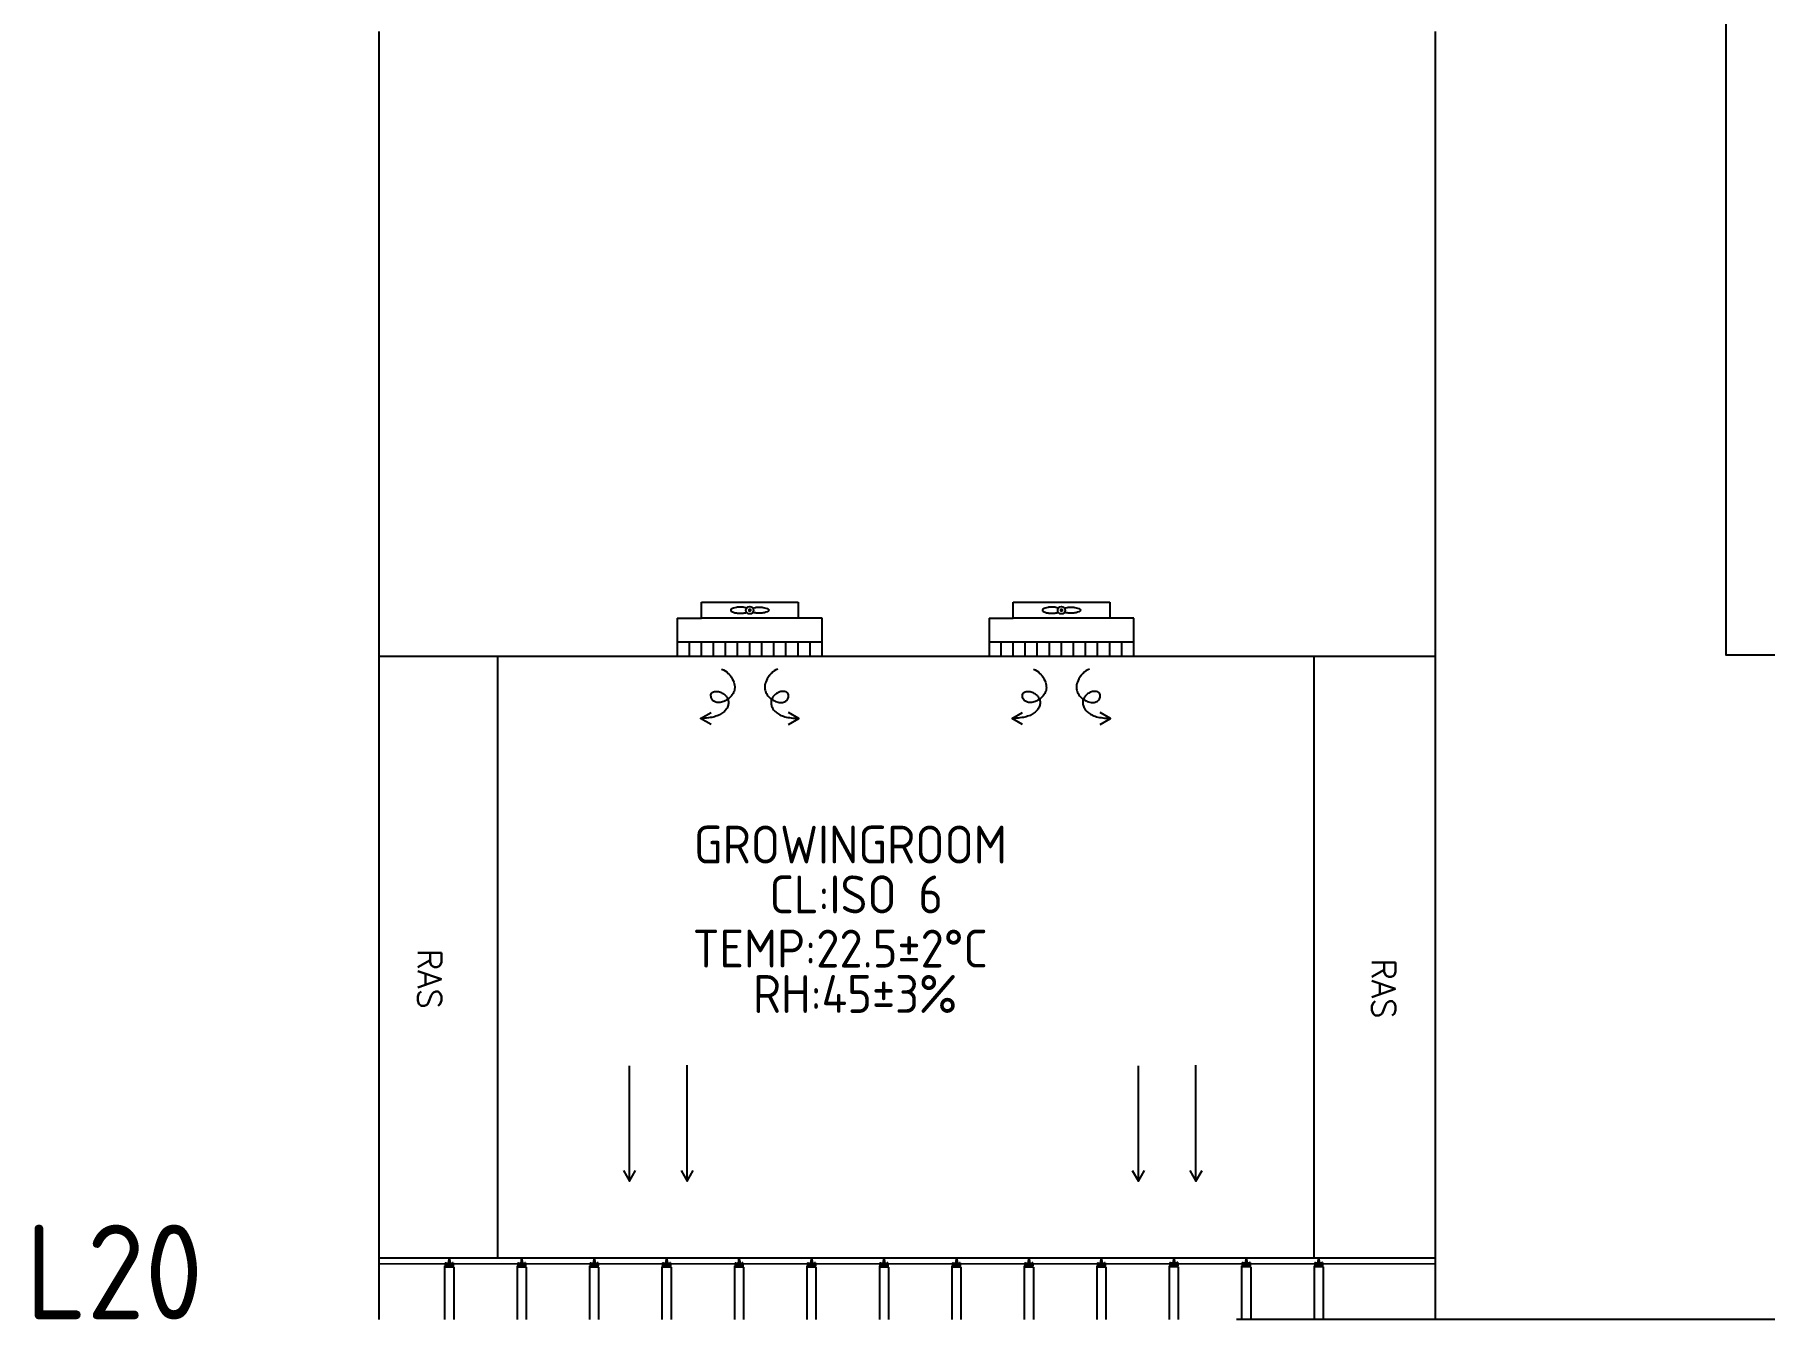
# Model space of a CAD drawing. Header units: millimetres. Extents: x 108 to 3316, y 96 to 2090.
# Drawn here: x 513 to 695.6, y 1128.4 to 1264 of the extents above; entities that cross this region are included whole.
import ezdxf
from ezdxf.enums import TextEntityAlignment as Align

# ---------------------------------------------------------------- set-up
doc = ezdxf.new("R2010")
doc.units = ezdxf.units.MM
for name, color, linetype in [('A-DETL-01', 1, 'Continuous'), ('DETL-TXT', 4, 'Continuous'), ('M-CEQPM-MAU', 22, 'Continuous'), ('M-EQPM-TXT', 4, 'Continuous'), ('M-HVAC-CMDUCT', 150, 'Continuous')]:
    doc.layers.add(name, color=color, linetype=linetype)
doc.styles.add('AA-TXT', font='isocp.shx', dxfattribs={"bigfont": 'chineset.shx'})
doc.styles.add('STDTEXT', font='simplex.shx', dxfattribs={"bigfont": 'china.shx'})

msp = doc.modelspace()

# ---------------------------------------------------------------- linework, layer by layer
at = {"layer": 'A-DETL-01', "color": 252}
for points in [[(549.39, 1128.39), (549.39, 1264.33)], [(660.92, 1128.39), (660.92, 1264.33)], [(741.09, 1128.39), (639.89, 1128.39)]]:
    msp.add_lwpolyline(points, dxfattribs=at)
at = {"layer": 'M-CEQPM-MAU', "color": 252, "ltscale": 0.1}
for p, q in [((583.41, 1202.4), (583.41, 1204.1)), ((583.41, 1204.1), (593.61, 1204.1)), ((593.61, 1204.1), (593.61, 1202.4)), ((616.32, 1202.4), (616.32, 1204.1)), ((616.32, 1204.1), (626.52, 1204.1)), ((626.52, 1204.1), (626.52, 1202.4)), ((580.86, 1202.4), (583.41, 1202.4)), ((580.86, 1202.4), (580.86, 1198.4)), ((593.61, 1202.4), (583.41, 1202.4)), ((596.16, 1202.4), (593.61, 1202.4)), ((596.16, 1198.4), (596.16, 1202.4)), ((613.77, 1202.4), (616.32, 1202.4)), ((613.77, 1202.4), (613.77, 1198.4)), ((626.52, 1202.4), (616.32, 1202.4)), ((629.07, 1202.4), (626.52, 1202.4)), ((629.07, 1198.4), (629.07, 1202.4)), ((549.39, 1198.4), (660.92, 1198.4)), ((580.86, 1199.9), (596.16, 1199.9)), ((580.86, 1198.4), (596.16, 1198.4)), ((582.13, 1198.4), (582.13, 1199.9)), ((583.41, 1198.4), (583.41, 1199.9)), ((584.68, 1198.4), (584.68, 1199.9)), ((585.96, 1198.4), (585.96, 1199.9)), ((587.23, 1198.4), (587.23, 1199.9)), ((588.51, 1198.4), (588.51, 1199.9)), ((589.78, 1198.4), (589.78, 1199.9)), ((591.06, 1198.4), (591.06, 1199.9)), ((592.33, 1198.4), (592.33, 1199.9)), ((593.61, 1198.4), (593.61, 1199.9)), ((594.88, 1198.4), (594.88, 1199.9)), ((613.77, 1199.9), (629.07, 1199.9)), ((613.77, 1198.4), (629.07, 1198.4)), ((615.04, 1198.4), (615.04, 1199.9)), ((616.32, 1198.4), (616.32, 1199.9)), ((617.59, 1198.4), (617.59, 1199.9)), ((618.87, 1198.4), (618.87, 1199.9)), ((620.14, 1198.4), (620.14, 1199.9)), ((621.42, 1198.4), (621.42, 1199.9)), ((622.69, 1198.4), (622.69, 1199.9)), ((623.97, 1198.4), (623.97, 1199.9)), ((625.24, 1198.4), (625.24, 1199.9)), ((626.52, 1198.4), (626.52, 1199.9)), ((627.79, 1198.4), (627.79, 1199.9)), ((549.39, 1134.87), (660.92, 1134.89)), ((660.92, 1134.25), (549.39, 1134.23)), ((556.36, 1134.37), (556.44, 1134.37)), ((556.36, 1134.37), (556.36, 1134.04)), ((556.44, 1134.37), (556.44, 1134.3)), ((556.72, 1134.3), (556.44, 1134.3)), ((556.77, 1134.94), (556.67, 1134.3)), ((556.73, 1134.37), (556.71, 1134.04)), ((556.82, 1134.37), (556.73, 1134.37)), ((556.77, 1134.94), (556.88, 1134.3)), ((556.82, 1134.37), (556.84, 1134.04)), ((557.11, 1134.3), (556.83, 1134.3)), ((557.11, 1134.37), (557.11, 1134.3)), ((557.19, 1134.37), (557.11, 1134.37)), ((557.19, 1134.37), (557.19, 1134.04)), ((564.01, 1134.37), (564.09, 1134.37)), ((564.01, 1134.37), (564.01, 1134.04)), ((564.09, 1134.37), (564.09, 1134.3)), ((564.37, 1134.3), (564.09, 1134.3)), ((564.42, 1134.94), (564.32, 1134.3)), ((564.38, 1134.37), (564.36, 1134.04)), ((564.47, 1134.37), (564.38, 1134.37)), ((564.42, 1134.94), (564.53, 1134.3)), ((564.47, 1134.37), (564.49, 1134.04)), ((564.76, 1134.3), (564.48, 1134.3)), ((564.76, 1134.37), (564.76, 1134.3)), ((564.84, 1134.37), (564.76, 1134.37)), ((564.84, 1134.37), (564.84, 1134.04)), ((571.66, 1134.37), (571.74, 1134.37)), ((571.66, 1134.37), (571.66, 1134.04)), ((571.74, 1134.37), (571.74, 1134.3)), ((572.02, 1134.3), (571.74, 1134.3)), ((572.07, 1134.94), (571.97, 1134.3)), ((572.03, 1134.37), (572.01, 1134.04)), ((572.12, 1134.37), (572.03, 1134.37)), ((572.07, 1134.94), (572.18, 1134.3)), ((572.12, 1134.37), (572.14, 1134.04)), ((572.41, 1134.3), (572.13, 1134.3)), ((572.41, 1134.37), (572.41, 1134.3)), ((572.49, 1134.37), (572.41, 1134.37)), ((572.49, 1134.37), (572.49, 1134.04)), ((579.31, 1134.37), (579.39, 1134.37)), ((579.31, 1134.37), (579.31, 1134.04)), ((579.39, 1134.37), (579.39, 1134.3)), ((579.67, 1134.3), (579.39, 1134.3)), ((579.72, 1134.94), (579.62, 1134.3)), ((579.68, 1134.37), (579.66, 1134.04)), ((579.77, 1134.37), (579.68, 1134.37)), ((579.72, 1134.94), (579.83, 1134.3)), ((579.77, 1134.37), (579.79, 1134.04)), ((580.06, 1134.3), (579.78, 1134.3)), ((580.06, 1134.37), (580.06, 1134.3)), ((580.14, 1134.37), (580.06, 1134.37)), ((580.14, 1134.37), (580.14, 1134.04)), ((586.96, 1134.37), (587.04, 1134.37)), ((586.96, 1134.37), (586.96, 1134.04)), ((587.04, 1134.37), (587.04, 1134.3)), ((587.32, 1134.3), (587.04, 1134.3)), ((587.37, 1134.94), (587.27, 1134.3)), ((587.33, 1134.37), (587.31, 1134.04)), ((587.42, 1134.37), (587.33, 1134.37)), ((587.37, 1134.94), (587.48, 1134.3)), ((587.42, 1134.37), (587.44, 1134.04)), ((587.71, 1134.3), (587.43, 1134.3)), ((587.71, 1134.37), (587.71, 1134.3)), ((587.79, 1134.37), (587.71, 1134.37)), ((587.79, 1134.37), (587.79, 1134.04)), ((594.61, 1134.37), (594.69, 1134.37)), ((594.61, 1134.37), (594.61, 1134.04)), ((594.69, 1134.37), (594.69, 1134.3)), ((594.97, 1134.3), (594.69, 1134.3)), ((595.02, 1134.94), (594.92, 1134.3)), ((594.98, 1134.37), (594.96, 1134.04)), ((595.07, 1134.37), (594.98, 1134.37)), ((595.02, 1134.94), (595.13, 1134.3)), ((595.07, 1134.37), (595.09, 1134.04)), ((595.36, 1134.3), (595.08, 1134.3)), ((595.36, 1134.37), (595.36, 1134.3)), ((595.44, 1134.37), (595.36, 1134.37)), ((595.44, 1134.37), (595.44, 1134.04)), ((602.26, 1134.37), (602.34, 1134.37)), ((602.26, 1134.37), (602.26, 1134.04)), ((602.34, 1134.37), (602.34, 1134.3)), ((602.62, 1134.3), (602.34, 1134.3)), ((602.67, 1134.94), (602.57, 1134.3)), ((602.63, 1134.37), (602.61, 1134.04)), ((602.72, 1134.37), (602.63, 1134.37)), ((602.67, 1134.94), (602.78, 1134.3)), ((602.72, 1134.37), (602.74, 1134.04)), ((603.01, 1134.3), (602.73, 1134.3)), ((603.01, 1134.37), (603.01, 1134.3)), ((603.09, 1134.37), (603.01, 1134.37)), ((603.09, 1134.37), (603.09, 1134.04)), ((609.91, 1134.37), (609.99, 1134.37)), ((609.91, 1134.37), (609.91, 1134.04)), ((609.99, 1134.37), (609.99, 1134.3)), ((610.27, 1134.3), (609.99, 1134.3)), ((610.32, 1134.94), (610.22, 1134.3)), ((610.28, 1134.37), (610.26, 1134.04)), ((610.37, 1134.37), (610.28, 1134.37)), ((610.32, 1134.94), (610.43, 1134.3)), ((610.37, 1134.37), (610.39, 1134.04)), ((610.66, 1134.3), (610.38, 1134.3)), ((610.66, 1134.37), (610.66, 1134.3)), ((610.74, 1134.37), (610.66, 1134.37)), ((610.74, 1134.37), (610.74, 1134.04)), ((617.56, 1134.37), (617.64, 1134.37)), ((617.56, 1134.37), (617.56, 1134.04)), ((617.64, 1134.37), (617.64, 1134.3)), ((617.92, 1134.3), (617.64, 1134.3)), ((617.97, 1134.94), (617.87, 1134.3)), ((617.93, 1134.37), (617.91, 1134.04)), ((618.02, 1134.37), (617.93, 1134.37)), ((617.97, 1134.94), (618.08, 1134.3)), ((618.02, 1134.37), (618.04, 1134.04)), ((618.31, 1134.3), (618.03, 1134.3)), ((618.31, 1134.37), (618.31, 1134.3)), ((618.39, 1134.37), (618.31, 1134.37)), ((618.39, 1134.37), (618.39, 1134.04)), ((625.21, 1134.37), (625.29, 1134.37)), ((625.21, 1134.37), (625.21, 1134.04)), ((625.29, 1134.37), (625.29, 1134.3)), ((625.57, 1134.3), (625.29, 1134.3)), ((625.62, 1134.94), (625.52, 1134.3)), ((625.58, 1134.37), (625.56, 1134.04)), ((625.67, 1134.37), (625.58, 1134.37)), ((625.62, 1134.94), (625.73, 1134.3)), ((625.67, 1134.37), (625.69, 1134.04)), ((625.96, 1134.3), (625.68, 1134.3)), ((625.96, 1134.37), (625.96, 1134.3)), ((626.04, 1134.37), (625.96, 1134.37)), ((626.04, 1134.37), (626.04, 1134.04)), ((632.86, 1134.38), (632.94, 1134.38)), ((632.86, 1134.38), (632.86, 1134.05)), ((632.94, 1134.38), (632.94, 1134.31)), ((633.22, 1134.31), (632.94, 1134.31)), ((633.27, 1134.95), (633.17, 1134.31)), ((633.23, 1134.38), (633.21, 1134.05)), ((633.32, 1134.38), (633.23, 1134.38)), ((633.27, 1134.95), (633.38, 1134.31)), ((633.32, 1134.38), (633.34, 1134.05)), ((633.61, 1134.31), (633.33, 1134.31)), ((633.61, 1134.38), (633.61, 1134.31)), ((633.69, 1134.38), (633.61, 1134.38)), ((633.69, 1134.38), (633.69, 1134.05)), ((640.51, 1134.38), (640.59, 1134.38)), ((640.51, 1134.38), (640.51, 1134.05)), ((640.59, 1134.38), (640.59, 1134.31)), ((640.87, 1134.31), (640.59, 1134.31)), ((640.92, 1134.95), (640.82, 1134.31)), ((640.88, 1134.38), (640.86, 1134.05)), ((640.97, 1134.38), (640.88, 1134.38)), ((640.92, 1134.95), (641.03, 1134.31)), ((640.97, 1134.38), (640.99, 1134.05)), ((641.26, 1134.31), (640.98, 1134.31)), ((641.26, 1134.38), (641.26, 1134.31)), ((641.34, 1134.38), (641.26, 1134.38)), ((641.34, 1134.38), (641.34, 1134.05)), ((648.16, 1134.38), (648.24, 1134.38)), ((648.16, 1134.38), (648.16, 1134.05)), ((648.24, 1134.38), (648.24, 1134.31)), ((648.52, 1134.31), (648.24, 1134.31)), ((648.57, 1134.95), (648.47, 1134.31)), ((648.53, 1134.38), (648.51, 1134.05)), ((648.62, 1134.38), (648.53, 1134.38)), ((648.57, 1134.95), (648.68, 1134.31)), ((648.62, 1134.38), (648.64, 1134.05)), ((648.91, 1134.31), (648.63, 1134.31)), ((648.91, 1134.38), (648.91, 1134.31)), ((648.99, 1134.38), (648.91, 1134.38)), ((648.99, 1134.38), (648.99, 1134.05)), ((556.29, 1133.9), (556.29, 1128.39)), ((557.25, 1133.9), (556.29, 1133.9)), ((557.21, 1134.04), (556.33, 1134.04)), ((556.33, 1133.9), (556.33, 1134.04)), ((557.21, 1133.9), (557.21, 1134.04)), ((557.25, 1133.9), (557.25, 1128.39)), ((563.94, 1133.9), (563.94, 1128.39)), ((564.9, 1133.9), (563.94, 1133.9)), ((564.86, 1134.04), (563.98, 1134.04)), ((563.98, 1133.9), (563.98, 1134.04)), ((564.86, 1133.9), (564.86, 1134.04)), ((564.9, 1133.9), (564.9, 1128.39)), ((571.59, 1133.9), (571.59, 1128.39)), ((572.55, 1133.9), (571.59, 1133.9)), ((572.51, 1134.04), (571.63, 1134.04)), ((571.63, 1133.9), (571.63, 1134.04)), ((572.51, 1133.9), (572.51, 1134.04)), ((572.55, 1133.9), (572.55, 1128.39)), ((579.24, 1133.9), (579.24, 1128.39)), ((580.2, 1133.9), (579.24, 1133.9)), ((580.16, 1134.04), (579.28, 1134.04)), ((579.28, 1133.9), (579.28, 1134.04)), ((580.16, 1133.9), (580.16, 1134.04)), ((580.2, 1133.9), (580.2, 1128.39)), ((586.89, 1133.9), (586.89, 1128.39)), ((587.85, 1133.9), (586.89, 1133.9)), ((587.81, 1134.04), (586.93, 1134.04)), ((586.93, 1133.9), (586.93, 1134.04)), ((587.81, 1133.9), (587.81, 1134.04)), ((587.85, 1133.9), (587.85, 1128.39)), ((594.54, 1133.9), (594.54, 1128.39)), ((595.5, 1133.9), (594.54, 1133.9)), ((595.46, 1134.04), (594.58, 1134.04)), ((594.58, 1133.9), (594.58, 1134.04)), ((595.46, 1133.9), (595.46, 1134.04)), ((595.5, 1133.9), (595.5, 1128.39)), ((602.19, 1133.9), (602.19, 1128.39)), ((603.15, 1133.9), (602.19, 1133.9)), ((603.11, 1134.04), (602.23, 1134.04)), ((602.23, 1133.9), (602.23, 1134.04)), ((603.11, 1133.9), (603.11, 1134.04)), ((603.15, 1133.9), (603.15, 1128.39)), ((609.84, 1133.9), (609.84, 1128.39)), ((610.8, 1133.9), (609.84, 1133.9)), ((610.76, 1134.04), (609.88, 1134.04)), ((609.88, 1133.9), (609.88, 1134.04)), ((610.76, 1133.9), (610.76, 1134.04)), ((610.8, 1133.9), (610.8, 1128.39)), ((617.49, 1133.9), (617.49, 1128.39)), ((618.45, 1133.9), (617.49, 1133.9)), ((618.41, 1134.04), (617.53, 1134.04)), ((617.53, 1133.9), (617.53, 1134.04)), ((618.41, 1133.9), (618.41, 1134.04)), ((618.45, 1133.9), (618.45, 1128.39)), ((625.14, 1133.9), (625.14, 1128.39)), ((626.1, 1133.9), (625.14, 1133.9)), ((626.06, 1134.04), (625.18, 1134.04)), ((625.18, 1133.9), (625.18, 1134.04)), ((626.06, 1133.9), (626.06, 1134.04)), ((626.1, 1133.9), (626.1, 1128.39)), ((632.79, 1133.92), (632.79, 1128.39)), ((633.75, 1133.92), (632.79, 1133.92)), ((633.71, 1134.05), (632.83, 1134.05)), ((632.83, 1133.92), (632.83, 1134.05)), ((633.71, 1133.92), (633.71, 1134.05)), ((633.75, 1133.92), (633.75, 1128.39)), ((640.44, 1133.92), (640.44, 1128.39)), ((641.4, 1133.92), (640.44, 1133.92)), ((641.36, 1134.05), (640.48, 1134.05)), ((640.48, 1133.92), (640.48, 1134.05)), ((641.36, 1133.92), (641.36, 1134.05)), ((641.4, 1133.92), (641.4, 1128.39)), ((648.09, 1133.92), (648.09, 1128.39)), ((649.05, 1133.92), (648.09, 1133.92)), ((649.01, 1134.05), (648.13, 1134.05)), ((648.13, 1133.92), (648.13, 1134.05)), ((649.01, 1133.92), (649.01, 1134.05)), ((649.05, 1133.92), (649.05, 1128.39))]:
    msp.add_line(p, q, dxfattribs=at)
for points in [[(588.18, 1203.48, 0.03966), (587.92, 1203.54, 0.032614), (587.51, 1203.57, 0.032614), (587.1, 1203.54, 0.044087), (586.8, 1203.47, 0.086721), (586.56, 1203.35, 0.233651), (586.51, 1203.25, 0.233651), (586.56, 1203.15, 0.086721), (586.8, 1203.03, 0.044087), (587.1, 1202.96, 0.032614), (587.51, 1202.93, 0.032614), (587.92, 1202.96, 0.03966), (588.18, 1203.02)], [(588.83, 1203.48, -0.03966), (589.1, 1203.54, -0.032614), (589.51, 1203.57, -0.032614), (589.92, 1203.54, -0.044087), (590.22, 1203.47, -0.086721), (590.46, 1203.35, -0.233651), (590.51, 1203.25, -0.233651), (590.46, 1203.15, -0.086721), (590.22, 1203.03, -0.044087), (589.92, 1202.96, -0.032614), (589.51, 1202.93, -0.032614), (589.1, 1202.96, -0.03966), (588.83, 1203.02)], [(621.09, 1203.48, 0.03966), (620.82, 1203.54, 0.032614), (620.41, 1203.57, 0.032614), (620, 1203.54, 0.044087), (619.71, 1203.47, 0.086721), (619.46, 1203.35, 0.233651), (619.42, 1203.25, 0.233651), (619.46, 1203.15, 0.086721), (619.71, 1203.03, 0.044087), (620, 1202.96, 0.032614), (620.41, 1202.93, 0.032614), (620.82, 1202.96, 0.03966), (621.09, 1203.02)], [(621.74, 1203.48, -0.03966), (622.01, 1203.54, -0.032614), (622.42, 1203.57, -0.032614), (622.83, 1203.54, -0.044087), (623.12, 1203.47, -0.086721), (623.37, 1203.35, -0.233651), (623.42, 1203.25, -0.233651), (623.37, 1203.15, -0.086721), (623.12, 1203.03, -0.044087), (622.83, 1202.96, -0.032614), (622.42, 1202.93, -0.032614), (622.01, 1202.96, -0.03966), (621.74, 1203.02)]]:
    msp.add_lwpolyline(points, format="xyb", dxfattribs=at)
at = {"layer": 'M-CEQPM-MAU', "color": 252, "ltscale": 0.1, "const_width": 0.2}
for points in [[(588.61, 1203.25, -1), (588.41, 1203.25, -1)], [(621.52, 1203.25, -1), (621.32, 1203.25, -1)]]:
    msp.add_lwpolyline(points, format="xyb", close=True, dxfattribs=at)
at = {"layer": 'M-CEQPM-MAU', "color": 252, "ltscale": 0.1}
for centre in [(588.51, 1203.25), (621.42, 1203.25)]:
    msp.add_circle(centre, 0.4, dxfattribs=at)
at = {"layer": 'M-HVAC-CMDUCT', "color": 252}
for p, q in [((575.8, 1142.99), (575.8, 1155.16)), ((581.89, 1142.99), (581.89, 1155.22)), ((629.54, 1142.99), (629.54, 1155.16)), ((635.62, 1142.99), (635.62, 1155.22))]:
    msp.add_line(p, q, dxfattribs=at)
at = {"layer": 'M-HVAC-CMDUCT'}
msp.add_lwpolyline([(710.4, 2077.29), (710.4, 1198.5), (691.61, 1198.5), (691.61, 2077.29)], dxfattribs=at)
at = {"layer": 'M-HVAC-CMDUCT', "color": 252}
for points in [[(561.91, 1134.94), (561.91, 1198.4)], [(648.09, 1134.94), (648.09, 1198.4)], [(575.16, 1144.09), (575.8, 1142.99), (576.44, 1144.09)], [(581.25, 1144.09), (581.89, 1142.99), (582.53, 1144.09)], [(628.9, 1144.09), (629.54, 1142.99), (630.17, 1144.09)], [(634.98, 1144.09), (635.62, 1142.99), (636.26, 1144.09)]]:
    msp.add_lwpolyline(points, dxfattribs=at)
at = {"layer": 'M-HVAC-CMDUCT', "color": 252, "ltscale": 0.1}
for points in [[(585.54, 1197.03, -0.140241), (586.22, 1196.58, -0.038232), (586.46, 1196.32), (586.53, 1196.22), (586.65, 1196.02), (586.75, 1195.84), (586.82, 1195.66), (586.87, 1195.5), (586.9, 1195.35), (586.92, 1195.2), (586.92, 1195.06), (586.91, 1194.93), (586.89, 1194.8), (586.85, 1194.68), (586.8, 1194.56), (586.74, 1194.44), (586.66, 1194.33), (586.58, 1194.22), (586.48, 1194.11), (586.38, 1194.01), (586.27, 1193.91), (586.15, 1193.82), (586.03, 1193.75), (585.9, 1193.68), (585.77, 1193.62), (585.64, 1193.58), (585.51, 1193.55), (585.39, 1193.52), (585.26, 1193.51), (585.15, 1193.51), (585.04, 1193.52), (584.94, 1193.55), (584.86, 1193.58), (584.78, 1193.62), (584.71, 1193.66, -0.282011), (584.41, 1194.24, -0.222152), (584.54, 1194.56, -0.123311), (584.8, 1194.67), (584.9, 1194.68), (585, 1194.68), (585.11, 1194.67), (585.22, 1194.66), (585.32, 1194.63), (585.42, 1194.6), (585.52, 1194.55), (585.61, 1194.5), (585.7, 1194.45), (585.78, 1194.38), (585.86, 1194.32), (585.93, 1194.25), (586, 1194.18), (586.05, 1194.1), (586.11, 1194.02), (586.15, 1193.94), (586.19, 1193.86), (586.22, 1193.78), (586.24, 1193.69), (586.25, 1193.6), (586.26, 1193.5), (586.25, 1193.41), (586.24, 1193.31), (586.22, 1193.21), (586.19, 1193.11), (586.15, 1193.02), (586.11, 1192.92), (586.05, 1192.83), (585.98, 1192.73), (585.91, 1192.65), (585.83, 1192.56), (585.73, 1192.48), (585.64, 1192.41), (585.53, 1192.33), (585.42, 1192.27), (585.31, 1192.21), (585.19, 1192.15), (585.07, 1192.1), (584.94, 1192.05), (584.8, 1192.01), (584.65, 1191.97), (584.49, 1191.94), (584.32, 1191.91), (584.14, 1191.89), (583.94, 1191.87), (583.73, 1191.85), (583.52, 1191.83), (583.31, 1191.82)], [(591.47, 1197.03, 0.140241), (590.79, 1196.58, 0.038232), (590.55, 1196.32), (590.48, 1196.22), (590.36, 1196.02), (590.27, 1195.84), (590.2, 1195.66), (590.15, 1195.5), (590.11, 1195.35), (590.1, 1195.2), (590.09, 1195.06), (590.1, 1194.93), (590.13, 1194.8), (590.16, 1194.68), (590.21, 1194.56), (590.27, 1194.44), (590.35, 1194.33), (590.43, 1194.22), (590.53, 1194.11), (590.64, 1194.01), (590.75, 1193.91), (590.87, 1193.82), (590.99, 1193.75), (591.12, 1193.68), (591.24, 1193.62), (591.37, 1193.58), (591.5, 1193.55), (591.63, 1193.52), (591.75, 1193.51), (591.87, 1193.51), (591.97, 1193.52), (592.07, 1193.55), (592.16, 1193.58), (592.23, 1193.62), (592.31, 1193.66, 0.282011), (592.61, 1194.24, 0.222152), (592.47, 1194.56, 0.123311), (592.21, 1194.67), (592.11, 1194.68), (592.01, 1194.68), (591.9, 1194.67), (591.8, 1194.66), (591.7, 1194.63), (591.6, 1194.6), (591.5, 1194.55), (591.41, 1194.5), (591.32, 1194.45), (591.23, 1194.38), (591.16, 1194.32), (591.08, 1194.25), (591.02, 1194.18), (590.96, 1194.1), (590.91, 1194.02), (590.86, 1193.94), (590.83, 1193.86), (590.8, 1193.78), (590.77, 1193.69), (590.76, 1193.6), (590.76, 1193.5), (590.76, 1193.41), (590.77, 1193.31), (590.79, 1193.21), (590.82, 1193.11), (590.86, 1193.02), (590.91, 1192.92), (590.96, 1192.83), (591.03, 1192.73), (591.1, 1192.65), (591.19, 1192.56), (591.28, 1192.48), (591.38, 1192.41), (591.48, 1192.33), (591.59, 1192.27), (591.7, 1192.21), (591.82, 1192.15), (591.95, 1192.1), (592.08, 1192.05), (592.22, 1192.01), (592.36, 1191.97), (592.52, 1191.94), (592.69, 1191.91), (592.88, 1191.89), (593.07, 1191.87), (593.28, 1191.85), (593.49, 1191.83), (593.7, 1191.82)], [(618.45, 1197.03, -0.140241), (619.13, 1196.58, -0.038232), (619.37, 1196.32), (619.44, 1196.22), (619.56, 1196.02), (619.65, 1195.84), (619.72, 1195.66), (619.77, 1195.5), (619.81, 1195.35), (619.82, 1195.2), (619.83, 1195.06), (619.82, 1194.93), (619.8, 1194.8), (619.76, 1194.68), (619.71, 1194.56), (619.65, 1194.44), (619.57, 1194.33), (619.49, 1194.22), (619.39, 1194.11), (619.28, 1194.01), (619.17, 1193.91), (619.05, 1193.82), (618.93, 1193.75), (618.81, 1193.68), (618.68, 1193.62), (618.55, 1193.58), (618.42, 1193.55), (618.29, 1193.52), (618.17, 1193.51), (618.06, 1193.51), (617.95, 1193.52), (617.85, 1193.55), (617.76, 1193.58), (617.69, 1193.62), (617.61, 1193.66, -0.282011), (617.31, 1194.24, -0.222152), (617.45, 1194.56, -0.123311), (617.71, 1194.67), (617.81, 1194.68), (617.91, 1194.68), (618.02, 1194.67), (618.12, 1194.66), (618.22, 1194.63), (618.33, 1194.6), (618.42, 1194.55), (618.51, 1194.5), (618.6, 1194.45), (618.69, 1194.38), (618.76, 1194.32), (618.84, 1194.25), (618.9, 1194.18), (618.96, 1194.1), (619.01, 1194.02), (619.06, 1193.94), (619.09, 1193.86), (619.12, 1193.78), (619.15, 1193.69), (619.16, 1193.6), (619.16, 1193.5), (619.16, 1193.41), (619.15, 1193.31), (619.13, 1193.21), (619.1, 1193.11), (619.06, 1193.02), (619.01, 1192.92), (618.96, 1192.83), (618.89, 1192.73), (618.82, 1192.65), (618.73, 1192.56), (618.64, 1192.48), (618.54, 1192.41), (618.44, 1192.33), (618.33, 1192.27), (618.22, 1192.21), (618.1, 1192.15), (617.97, 1192.1), (617.84, 1192.05), (617.7, 1192.01), (617.56, 1191.97), (617.4, 1191.94), (617.23, 1191.91), (617.04, 1191.89), (616.85, 1191.87), (616.64, 1191.85), (616.43, 1191.83), (616.22, 1191.82)], [(624.38, 1197.03, 0.140241), (623.7, 1196.58, 0.038232), (623.46, 1196.32), (623.39, 1196.22), (623.27, 1196.02), (623.17, 1195.84), (623.1, 1195.66), (623.05, 1195.5), (623.02, 1195.35), (623, 1195.2), (623, 1195.06), (623.01, 1194.93), (623.03, 1194.8), (623.07, 1194.68), (623.12, 1194.56), (623.18, 1194.44), (623.26, 1194.33), (623.34, 1194.22), (623.44, 1194.11), (623.54, 1194.01), (623.65, 1193.91), (623.77, 1193.82), (623.9, 1193.75), (624.02, 1193.68), (624.15, 1193.62), (624.28, 1193.58), (624.41, 1193.55), (624.54, 1193.52), (624.66, 1193.51), (624.77, 1193.51), (624.88, 1193.52), (624.98, 1193.55), (625.06, 1193.58), (625.14, 1193.62), (625.21, 1193.66, 0.282011), (625.51, 1194.24, 0.222152), (625.38, 1194.56, 0.123311), (625.12, 1194.67), (625.02, 1194.68), (624.92, 1194.68), (624.81, 1194.67), (624.71, 1194.66), (624.6, 1194.63), (624.5, 1194.6), (624.41, 1194.55), (624.31, 1194.5), (624.22, 1194.45), (624.14, 1194.38), (624.06, 1194.32), (623.99, 1194.25), (623.92, 1194.18), (623.87, 1194.1), (623.81, 1194.02), (623.77, 1193.94), (623.73, 1193.86), (623.7, 1193.78), (623.68, 1193.69), (623.67, 1193.6), (623.66, 1193.5), (623.67, 1193.41), (623.68, 1193.31), (623.7, 1193.21), (623.73, 1193.11), (623.77, 1193.02), (623.81, 1192.92), (623.87, 1192.83), (623.94, 1192.73), (624.01, 1192.65), (624.09, 1192.56), (624.19, 1192.48), (624.28, 1192.41), (624.39, 1192.33), (624.5, 1192.27), (624.61, 1192.21), (624.73, 1192.15), (624.85, 1192.1), (624.98, 1192.05), (625.12, 1192.01), (625.27, 1191.97), (625.43, 1191.94), (625.6, 1191.91), (625.78, 1191.89), (625.98, 1191.87), (626.19, 1191.85), (626.4, 1191.83), (626.61, 1191.82)]]:
    msp.add_lwpolyline(points, format="xyb", dxfattribs=at)
for points in [[(584.42, 1191.18), (583.31, 1191.82), (584.42, 1192.46)], [(592.6, 1191.18), (593.7, 1191.82), (592.6, 1192.46)], [(617.32, 1191.18), (616.22, 1191.82), (617.32, 1192.46)], [(625.5, 1191.18), (626.61, 1191.82), (625.5, 1192.46)]]:
    msp.add_lwpolyline(points, dxfattribs=at)

# ---------------------------------------------------------------- texts
at = {"layer": 'DETL-TXT', "color": 2, "ltscale": 0.1, "style": 'AA-TXT'}
msp.add_text('L20', height=10, dxfattribs=at).set_placement((512.03, 1128.39))
at = {"layer": 'M-CEQPM-MAU', "color": 252, "style": 'STDTEXT'}
for p in [(554.7, 1167.5), (655.45, 1166.48)]:
    msp.add_text('RAS', height=2.5, rotation=270, dxfattribs=at).set_placement(p, align=Align.MIDDLE_LEFT)
at = {"layer": 'M-EQPM-TXT', "color": 3, "style": 'AA-TXT'}
for s, p in [('GROWINGROOM', (582.6, 1178.51)), ('CL:ISO 6', (590.59, 1173.25)), ('TEMP:22.5%%P2%%DC', (582.48, 1167.53)), ('RH:45%%P3%%%', (588.85, 1162.74))]:
    msp.add_text(s, height=4, dxfattribs=at).set_placement(p, align=Align.MIDDLE_LEFT)

doc.saveas('drawing.dxf')
